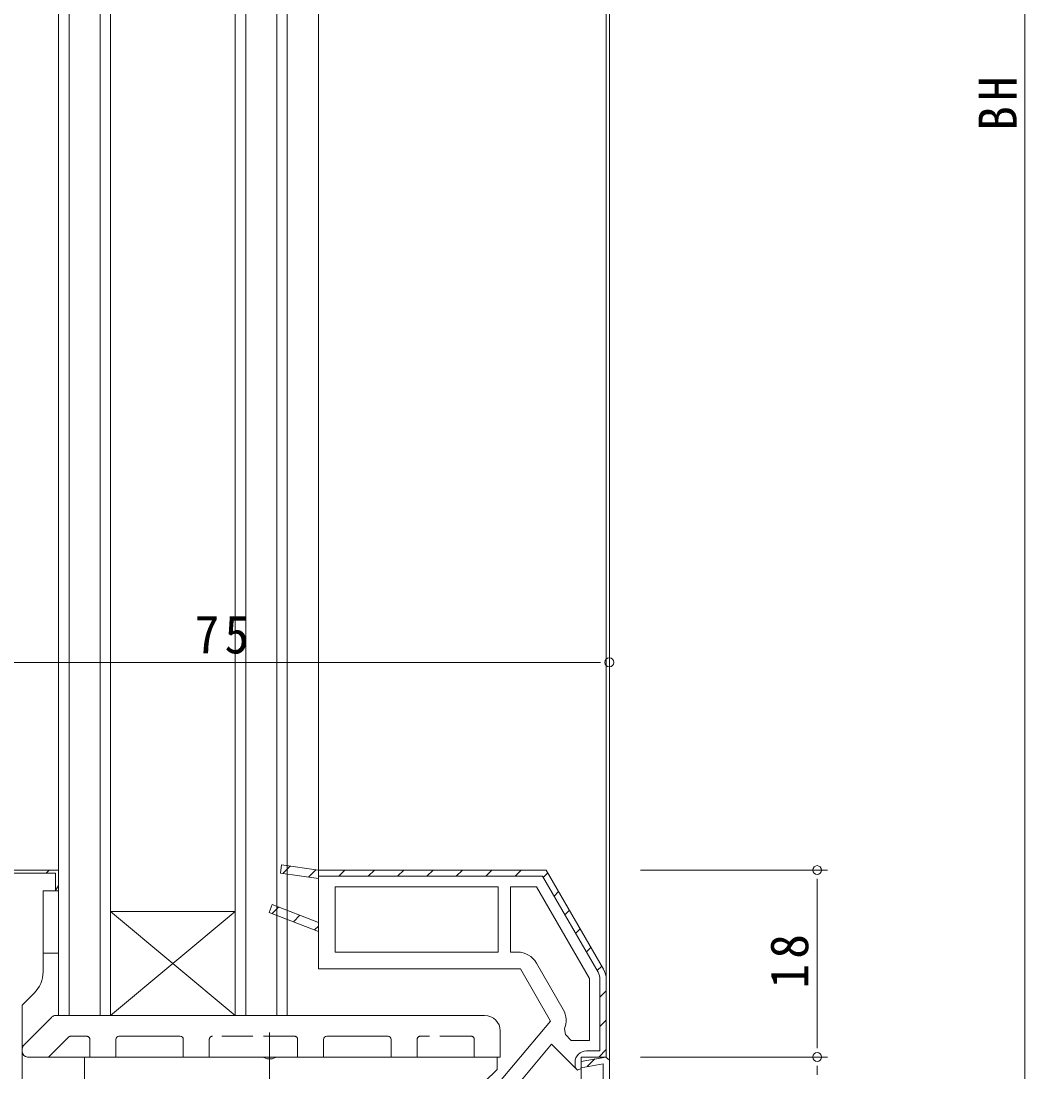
# Model space of a CAD drawing. Units: millimetres on the paper. Extents: x -420 to 373, y -297 to 267.
# Drawn here: x -276.9 to -180.3, y -115.1 to -13.9 of the extents above; entities that cross this region are included whole.
import ezdxf

# ---------------------------------------------------------------- set-up
doc = ezdxf.new("R2010")
doc.units = ezdxf.units.MM
doc.linetypes.add('CHAIN2', pattern=[12, 9, -1, 1, -1])
doc.linetypes.add('DASHED3', pattern=[4, 3, -1])
for name, color, linetype, lineweight in [('0-3_YKK_12', 2, 'Continuous', 9), ('0-4_YSS_K', 3, 'Continuous', 9), ('0-5_YKK_D', 6, 'Continuous', 9), ('0-7_YKK_13', 4, 'Continuous', 9), ('0-8_YKK_11', 7, 'Continuous', 9)]:
    doc.layers.add(name, color=color, linetype=linetype, lineweight=lineweight)
doc.styles.add('ＭＳ ゴシック', font='')
doc.styles.get('ＭＳ ゴシック').set_extended_font_data('MS Gothic')

msp = doc.modelspace()

# ---------------------------------------------------------------- linework, layer by layer
at = {"layer": '0-3_YKK_12'}
for p, q in [((-220.286, -113.978), (-220.286, 71.63)), ((-273.286, 65.33), (-273.286, -109.678)), ((-272.286, 65.33), (-272.286, -109.678)), ((-269.286, 65.33), (-269.286, -109.678)), ((-268.286, 65.33), (-268.286, -109.678)), ((-256.286, 65.33), (-256.286, -109.678)), ((-255.286, 65.33), (-255.286, -109.678)), ((-252.286, 65.33), (-252.286, -109.678)), ((-251.286, 65.33), (-251.286, -109.678)), ((-220.586, 63.593), (-220.586, -105.942)), ((-248.286, 53.33), (-248.286, -95.678)), ((-256.286, -99.678), (-268.286, -99.678)), ((-268.286, -109.678), (-256.286, -99.678)), ((-268.286, -99.678), (-256.286, -109.678)), ((-273.296, -109.678), (-251.286, -109.678))]:
    msp.add_line(p, q, dxfattribs=at)
at = {"layer": '0-4_YSS_K'}
msp.add_line((-274.786, -103.679), (-273.286, -103.679), dxfattribs=at)
at = {"layer": '0-5_YKK_D'}
for p, q in [((-180.286, -120.674), (-180.286, 78.326)), ((-220.286, -93.712), (-220.286, -74.678)), ((-221.986, -75.678), (-293.586, -75.678)), ((-221.136, -75.678), (-221.986, -75.678)), ((-217.286, -95.678), (-199.286, -95.678)), ((-200.286, -96.528), (-200.286, -97.378)), ((-200.286, -111.978), (-200.286, -97.378)), ((-200.286, -112.828), (-200.286, -111.978)), ((-217.286, -113.678), (-199.286, -113.678)), ((-217.286, -113.678), (-199.286, -113.678)), ((-200.286, -114.528), (-200.286, -115.378))]:
    msp.add_line(p, q, dxfattribs=at)
for centre, start, end in [((-220.286, -75.678), 0, 180), ((-220.286, -75.678), 180, 0), ((-200.286, -95.678), 90, 270), ((-200.286, -95.678), 270, 90), ((-200.286, -113.678), 90, 270), ((-200.286, -113.678), 90, 270), ((-200.286, -113.678), 270, 90), ((-200.286, -113.678), 270, 90)]:
    msp.add_arc(centre, 0.425, start, end, dxfattribs=at)
at = {"layer": '0-7_YKK_13'}
for p, q in [((-276.639, -112.532), (-273.932, -109.825)), ((-232.286, -109.678), (-273.579, -109.678)), ((-230.786, -111.249), (-230.786, -111.328)), ((-267.786, -111.978), (-267.786, -113.678)), ((-261.586, -111.678), (-267.486, -111.678)), ((-247.786, -111.978), (-247.786, -113.678)), ((-241.586, -111.678), (-247.486, -111.678)), ((-276.786, -113.178), (-276.786, -112.886)), ((-276.286, -113.678), (-268.286, -113.678)), ((-267.786, -113.678), (-268.286, -113.678)), ((-260.786, -113.678), (-248.286, -113.678)), ((-247.786, -113.678), (-248.286, -113.678)), ((-240.786, -113.678), (-231.286, -113.678))]:
    msp.add_line(p, q, dxfattribs=at)
at = {"layer": '0-7_YKK_13', "linetype": 'DASHED3'}
for p, q in [((-272.338, -111.766), (-274.25, -113.678)), ((-270.586, -111.678), (-272.126, -111.678)), ((-270.286, -113.678), (-270.286, -111.978)), ((-258.786, -111.978), (-258.786, -113.678)), ((-250.586, -111.678), (-258.486, -111.678)), ((-250.286, -113.678), (-250.286, -111.978)), ((-238.786, -111.978), (-238.786, -113.678)), ((-233.586, -111.678), (-238.486, -111.678)), ((-233.286, -113.678), (-233.286, -111.978))]:
    msp.add_line(p, q, dxfattribs=at)
at = {"layer": '0-7_YKK_13', "linetype": 'CHAIN2'}
msp.add_line((-252.986, -111.316), (-252.986, -123.141), dxfattribs=at)
at = {"layer": '0-7_YKK_13'}
for points in [[(-230.786, -111.178), (-230.786, -113.678), (-231.286, -113.678)], [(-260.786, -113.678), (-261.286, -113.678), (-261.286, -111.978)], [(-240.786, -113.678), (-241.286, -113.678), (-241.286, -111.978)]]:
    msp.add_lwpolyline(points, dxfattribs=at)
for centre, radius, start, end in [((-273.579, -110.178), 0.5, 90, 135), ((-232.286, -111.178), 1.5, 0, 90), ((-267.486, -111.978), 0.3, 90, 180), ((-261.586, -111.978), 0.3, 0, 90), ((-247.486, -111.978), 0.3, 90, 180), ((-241.586, -111.978), 0.3, 0, 90), ((-276.286, -112.886), 0.5, 135, 180), ((-276.286, -113.178), 0.5, 180, 270)]:
    msp.add_arc(centre, radius, start, end, dxfattribs=at)
at = {"layer": '0-7_YKK_13', "linetype": 'DASHED3'}
for centre, start, end in [((-272.126, -111.978), 90, 135), ((-270.586, -111.978), 0, 90), ((-258.486, -111.978), 90, 180), ((-250.586, -111.978), 0, 90), ((-238.486, -111.978), 90, 180), ((-233.586, -111.978), 0, 90)]:
    msp.add_arc(centre, 0.3, start, end, dxfattribs=at)
at = {"layer": '0-8_YKK_11'}
for p, q in [((-274.497, -95.978), (-274.197, -95.678)), ((-251.713, -96.007), (-251.004, -95.298)), ((-249.232, -96.354), (-248.523, -95.645)), ((-246.328, -96.278), (-245.728, -95.678)), ((-243.499, -96.278), (-242.899, -95.678)), ((-240.671, -96.278), (-240.071, -95.678)), ((-237.843, -96.278), (-237.243, -95.678)), ((-235.014, -96.278), (-234.414, -95.678)), ((-232.186, -96.278), (-231.586, -95.678)), ((-229.357, -96.278), (-228.757, -95.678)), ((-226.641, -96.391), (-226.202, -95.951)), ((-230.986, -97.278), (-246.686, -97.278)), ((-222.186, -106.107), (-227.283, -97.278)), ((-225.606, -98.184), (-225.166, -97.744)), ((-253.029, -99.752), (-248.286, -101.578)), ((-252.741, -99.863), (-252.122, -99.244)), ((-250.699, -100.649), (-250.08, -100.03)), ((-224.57, -99.977), (-224.131, -99.538)), ((-248.657, -101.436), (-248.286, -101.065)), ((-223.535, -101.77), (-223.096, -101.331)), ((-222.5, -103.563), (-222.061, -103.124)), ((-227.312, -104.628), (-224.723, -109.112)), ((-221.464, -105.356), (-221.025, -104.917)), ((-221.186, -107.906), (-220.586, -107.306)), ((-221.186, -110.734), (-220.586, -110.134)), ((-221.301, -113.678), (-220.586, -112.963)), ((-222.414, -114.605), (-221.674, -113.866))]:
    msp.add_line(p, q, dxfattribs=at)
for points in [[(-293.286, -95.678), (-273.286, -95.678), (-273.286, -97.678), (-274.786, -97.678), (-274.786, -105.477)], [(-293.286, -95.978), (-273.586, -95.978), (-273.586, -97.637), (-273.286, -97.178), (-273.286, -95.678), (-293.286, -95.678)], [(-230.919, -117.378), (-234.679, -117.378), (-234.946, -116.732), (-234.093, -115.878), (-230.686, -115.878), (-225.934, -110.215), (-228.842, -105.178), (-248.286, -105.178), (-248.286, -101.578), (-253.029, -99.752), (-252.742, -99.005), (-248.286, -100.721), (-248.286, -96.486), (-251.941, -95.975), (-251.83, -95.182), (-248.286, -95.678), (-226.359, -95.678)], [(-248.286, -95.678), (-226.359, -95.678), (-220.854, -105.214)], [(-248.286, -95.678), (-226.359, -95.678), (-220.854, -105.214)], [(-221.373, -105.514), (-226.706, -96.278), (-248.286, -96.278), (-248.286, -95.678), (-248.286, -96.486)], [(-222.186, -106.107), (-227.283, -97.278), (-229.786, -97.278), (-229.786, -103.578), (-229.13, -103.578)], [(-220.586, -106.214), (-220.586, -113.678), (-222.986, -113.678), (-222.986, -114.779), (-223.356, -114.932), (-225.845, -112.443), (-229.387, -116.664)], [(-224.607, -110.978), (-224.5, -111.526), (-223.947, -112.078), (-222.186, -112.078), (-222.186, -106.107)], [(-220.586, -106.214), (-220.586, -113.678), (-222.986, -113.678), (-222.986, -114.779), (-223.356, -114.932), (-223.586, -114.703), (-223.586, -114.178)], [(-222.486, -113.078), (-221.186, -113.078), (-221.186, -106.214)], [(-275.635, -107.528), (-276.786, -108.678), (-276.786, -116.678), (-270.786, -116.678), (-270.786, -113.678), (-253.61, -113.678), (-253.22, -113.866), (-252.751, -113.866), (-252.361, -113.678), (-231.086, -113.678), (-231.086, -114.878), (-232.286, -116.078), (-235.186, -116.078), (-235.186, -119.678), (-222.986, -119.678), (-222.986, -114.097), (-220.638, -113.683), (-220.286, -113.978), (-220.638, -113.683)], [(-220.286, -113.978), (-220.638, -113.683), (-222.986, -114.097), (-222.986, -114.706), (-220.886, -114.336), (-220.886, -167.078), (-232.686, -167.078), (-232.686, -163.978), (-231.786, -163.978), (-231.786, -163.378), (-233.286, -163.378), (-233.286, -167.678), (-220.286, -167.678)], [(-220.286, -167.678), (-220.286, -113.978), (-220.286, -167.678)], [(-220.286, -113.978), (-220.286, -167.678)]]:
    msp.add_lwpolyline(points, dxfattribs=at)
for points in [[(-248.286, -95.678), (-248.286, -96.486), (-251.941, -95.975), (-251.83, -95.182)], [(-230.986, -97.278), (-246.686, -97.278), (-246.686, -103.578), (-230.986, -103.578)], [(-253.029, -99.752), (-248.286, -101.578), (-248.286, -100.721), (-252.742, -99.005)]]:
    msp.add_lwpolyline(points, close=True, dxfattribs=at)
for centre, radius, start, end in [((-229.13, -105.678), 2.1, 29.99997, 90), ((-222.586, -106.214), 2, 359.99997, 29.99998), ((-222.586, -106.214), 2, 359.99997, 29.99998), ((-277.686, -105.477), 2.9, 315, 359.99998), ((-222.586, -106.214), 1.4, 359.99995, 29.99997), ((-226.542, -110.162), 2.1, 337.13412, 29.99997), ((-222.486, -114.178), 1.1, 90, 179.99998)]:
    msp.add_arc(centre, radius, start, end, dxfattribs=at)

# ---------------------------------------------------------------- texts
at = {"layer": '0-5_YKK_D', "color": 3, "char_height": 3.666, "attachment_point": 7, "rotation": 90, "style": 'ＭＳ ゴシック'}
for s, insert in [('\\T1.21;\\W0.95;BH', (-181.086, -24.493)), ('\\T1.21;\\W0.95;18', (-201.086, -107.078))]:
    msp.add_mtext(s, dxfattribs=dict(at, insert=insert))
at = {"layer": '0-5_YKK_D', "color": 3, "insert": (-260.186, -74.878), "char_height": 3.666, "attachment_point": 7, "style": 'ＭＳ ゴシック'}
msp.add_mtext('\\T1.21;\\W0.95;75', dxfattribs=at)

doc.saveas('drawing.dxf')
